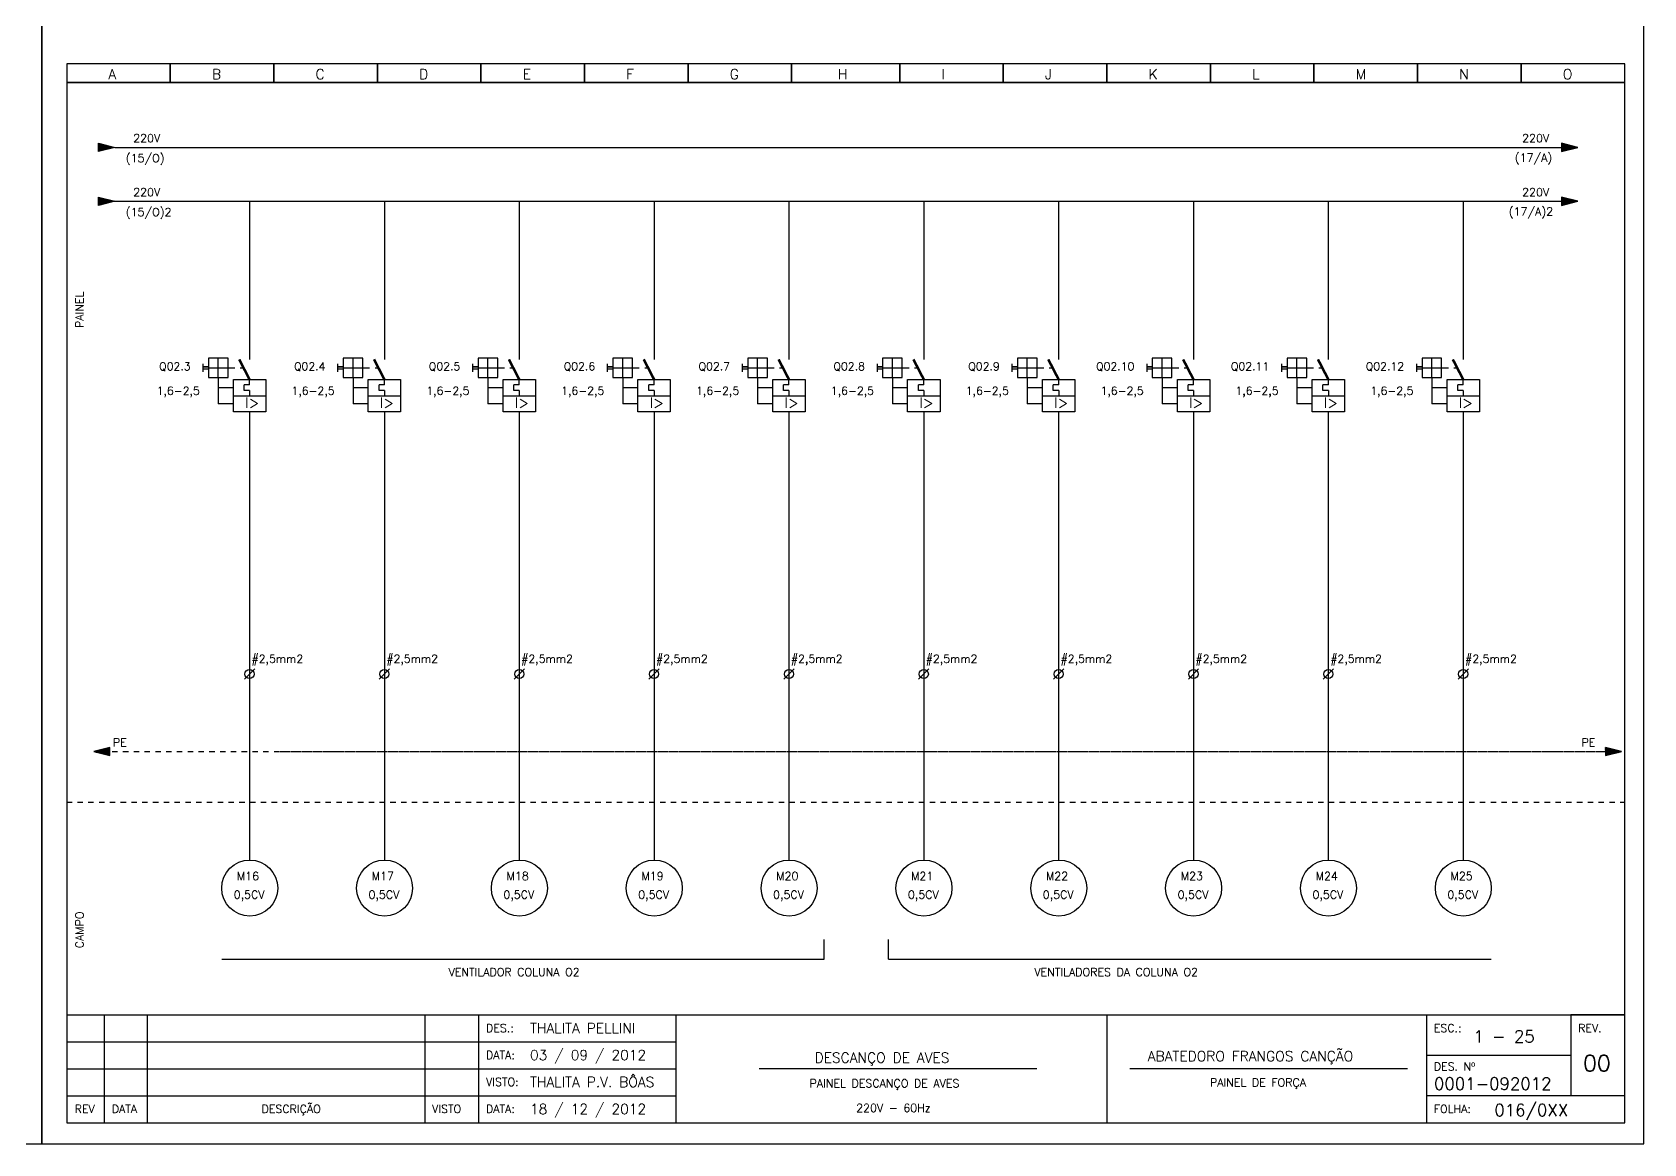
# Model space of a CAD drawing. Header units: millimetres. Extents: x 1974 to 2099, y 1386 to 1555.
# Drawn here: x 2003.63 to 2033.51, y 1386.48 to 1407.09 of the extents above; entities that cross this region are included whole.
import ezdxf

# ---------------------------------------------------------------- set-up
doc = ezdxf.new("R2010")
doc.units = ezdxf.units.MM
for name, pattern in [('DASHDOT2', [0.5, 0.25, -0.125, 0, -0.125]), ('DASHED', [0.75, 0.5, -0.25]), ('HIDDEN2', [0.1875, 0.125, -0.0625])]:
    doc.linetypes.add(name, pattern=pattern)
for name, color, linetype in [('1', 5, 'Continuous'), ('ALIMENTAÇÃO', 6, 'Continuous'), ('CONECTOR_SAK', 2, 'Continuous'), ('DISJUNTOR', 5, 'Continuous'), ('EQUIPAMENTOS', 5, 'Continuous'), ('MARGEM', 1, 'Continuous'), ('MOTORES', 5, 'Continuous'), ('PAINEL', 7, 'Continuous'), ('TERRA', 3, 'DASHED'), ('TEXTO', 4, 'Continuous'), ('TEXTO_2', 5, 'Continuous'), ('TIMBRE', 7, 'Continuous')]:
    doc.layers.add(name, color=color, linetype=linetype)
doc.styles.add('REGUA60', font='romans.shx', dxfattribs={"height": 2})
doc.styles.add('ROMANC', font='romanc.shx', dxfattribs={"height": 0.55})
doc.styles.add('ROMANS', font='romans.shx', dxfattribs={"height": 37})

msp = doc.modelspace()

# ---------------------------------------------------------------- hatches: boundary and pattern name
at = {"layer": 'EQUIPAMENTOS'}
for points in [[(2004.858, 1404.884), (2005.158, 1404.959), (2004.858, 1405.034)], [(2032.283, 1404.959), (2031.983, 1405.034), (2031.983, 1404.884)], [(2004.858, 1403.884), (2005.158, 1403.959), (2004.858, 1404.034)], [(2032.283, 1403.959), (2031.983, 1404.034), (2031.983, 1403.884)]]:
    msp.add_hatch(color=256, dxfattribs=at).paths.add_polyline_path(points)
at = {"layer": 'TERRA'}
h = msp.add_hatch(dxfattribs=at)
h.set_pattern_fill('ANSI31', color=256, scale=0.004, angle=180, style=0)
h.set_pattern_definition([(225, (2062.02565715, 1442.37584864), (0.0003535533906, -0.0003535533906), [])])
h.paths.add_polyline_path([(2004.771, 1393.756), (2005.071, 1393.756), (2005.071, 1393.831)])
h.paths.add_polyline_path([(2005.071, 1393.681), (2005.071, 1393.756), (2004.771, 1393.756)])
h = msp.add_hatch(dxfattribs=at)
h.set_pattern_fill('ANSI31', color=256, scale=0.004, style=0)
h.set_pattern_definition([(45, (1975.8419275, 1345.1362611), (-0.0003535533906, 0.0003535533906), [])])
h.paths.add_polyline_path([(2033.096, 1393.756), (2032.796, 1393.756), (2032.796, 1393.681)])
h.paths.add_polyline_path([(2032.796, 1393.831), (2032.796, 1393.756), (2033.096, 1393.756)])

# ---------------------------------------------------------------- linework, layer by layer
for p, q in [((2018.311, 1389.905), (2018.311, 1390.269)), ((2019.504, 1389.905), (2019.504, 1390.269)), ((2007.142, 1389.905), (2018.311, 1389.905)), ((2019.504, 1389.905), (2030.68, 1389.905)), ((2033.152, 1388.872), (2032.152, 1388.872))]:
    msp.add_line(p, q)
at = {"layer": '1'}
for p, q in [((2006.791, 1400.945), (2006.791, 1400.8)), ((2007.259, 1401.053), (2006.895, 1401.053)), ((2006.895, 1401.053), (2006.895, 1400.689)), ((2007.077, 1400.689), (2007.077, 1401.053)), ((2007.259, 1400.689), (2007.259, 1401.053)), ((2009.291, 1400.945), (2009.291, 1400.8)), ((2009.759, 1401.053), (2009.395, 1401.053)), ((2009.395, 1401.053), (2009.395, 1400.689)), ((2009.577, 1400.689), (2009.577, 1401.053)), ((2009.759, 1400.689), (2009.759, 1401.053)), ((2011.791, 1400.945), (2011.791, 1400.8)), ((2012.259, 1401.053), (2011.895, 1401.053)), ((2011.895, 1401.053), (2011.895, 1400.689)), ((2012.077, 1400.689), (2012.077, 1401.053)), ((2012.259, 1400.689), (2012.259, 1401.053)), ((2014.291, 1400.945), (2014.291, 1400.8)), ((2014.759, 1401.053), (2014.395, 1401.053)), ((2014.395, 1401.053), (2014.395, 1400.689)), ((2014.577, 1400.689), (2014.577, 1401.053)), ((2014.759, 1400.689), (2014.759, 1401.053)), ((2016.791, 1400.945), (2016.791, 1400.8)), ((2017.259, 1401.053), (2016.895, 1401.053)), ((2016.895, 1401.053), (2016.895, 1400.689)), ((2017.077, 1400.689), (2017.077, 1401.053)), ((2017.259, 1400.689), (2017.259, 1401.053)), ((2019.291, 1400.945), (2019.291, 1400.8)), ((2019.759, 1401.053), (2019.395, 1401.053)), ((2019.395, 1401.053), (2019.395, 1400.689)), ((2019.577, 1400.689), (2019.577, 1401.053)), ((2019.759, 1400.689), (2019.759, 1401.053)), ((2021.791, 1400.945), (2021.791, 1400.8)), ((2022.259, 1401.053), (2021.895, 1401.053)), ((2021.895, 1401.053), (2021.895, 1400.689)), ((2022.077, 1400.689), (2022.077, 1401.053)), ((2022.259, 1400.689), (2022.259, 1401.053)), ((2024.291, 1400.945), (2024.291, 1400.8)), ((2024.759, 1401.053), (2024.395, 1401.053)), ((2024.395, 1401.053), (2024.395, 1400.689)), ((2024.577, 1400.689), (2024.577, 1401.053)), ((2024.759, 1400.689), (2024.759, 1401.053)), ((2026.791, 1400.945), (2026.791, 1400.8)), ((2027.259, 1401.053), (2026.895, 1401.053)), ((2026.895, 1401.053), (2026.895, 1400.689)), ((2027.077, 1400.689), (2027.077, 1401.053)), ((2027.259, 1400.689), (2027.259, 1401.053)), ((2029.291, 1400.945), (2029.291, 1400.8)), ((2029.759, 1401.053), (2029.395, 1401.053)), ((2029.395, 1401.053), (2029.395, 1400.689)), ((2029.577, 1400.689), (2029.577, 1401.053)), ((2029.759, 1400.689), (2029.759, 1401.053)), ((2006.895, 1400.892), (2006.791, 1400.892)), ((2006.791, 1400.892), (2006.895, 1400.892)), ((2006.791, 1400.85), (2006.895, 1400.85)), ((2006.895, 1400.871), (2007.259, 1400.871)), ((2006.895, 1400.689), (2007.259, 1400.689)), ((2009.395, 1400.892), (2009.291, 1400.892)), ((2009.291, 1400.892), (2009.395, 1400.892)), ((2009.291, 1400.85), (2009.395, 1400.85)), ((2009.395, 1400.871), (2009.759, 1400.871)), ((2009.395, 1400.689), (2009.759, 1400.689)), ((2011.895, 1400.892), (2011.791, 1400.892)), ((2011.791, 1400.892), (2011.895, 1400.892)), ((2011.791, 1400.85), (2011.895, 1400.85)), ((2011.895, 1400.871), (2012.259, 1400.871)), ((2011.895, 1400.689), (2012.259, 1400.689)), ((2014.395, 1400.892), (2014.291, 1400.892)), ((2014.291, 1400.892), (2014.395, 1400.892)), ((2014.291, 1400.85), (2014.395, 1400.85)), ((2014.395, 1400.871), (2014.759, 1400.871)), ((2014.395, 1400.689), (2014.759, 1400.689)), ((2016.895, 1400.892), (2016.791, 1400.892)), ((2016.791, 1400.892), (2016.895, 1400.892)), ((2016.791, 1400.85), (2016.895, 1400.85)), ((2016.895, 1400.871), (2017.259, 1400.871)), ((2016.895, 1400.689), (2017.259, 1400.689)), ((2019.395, 1400.892), (2019.291, 1400.892)), ((2019.291, 1400.892), (2019.395, 1400.892)), ((2019.291, 1400.85), (2019.395, 1400.85)), ((2019.395, 1400.871), (2019.759, 1400.871)), ((2019.395, 1400.689), (2019.759, 1400.689)), ((2021.895, 1400.892), (2021.791, 1400.892)), ((2021.791, 1400.892), (2021.895, 1400.892)), ((2021.791, 1400.85), (2021.895, 1400.85)), ((2021.895, 1400.871), (2022.259, 1400.871)), ((2021.895, 1400.689), (2022.259, 1400.689)), ((2024.395, 1400.892), (2024.291, 1400.892)), ((2024.291, 1400.892), (2024.395, 1400.892)), ((2024.291, 1400.85), (2024.395, 1400.85)), ((2024.395, 1400.871), (2024.759, 1400.871)), ((2024.395, 1400.689), (2024.759, 1400.689)), ((2026.895, 1400.892), (2026.791, 1400.892)), ((2026.791, 1400.892), (2026.895, 1400.892)), ((2026.791, 1400.85), (2026.895, 1400.85)), ((2026.895, 1400.871), (2027.259, 1400.871)), ((2026.895, 1400.689), (2027.259, 1400.689)), ((2029.395, 1400.892), (2029.291, 1400.892)), ((2029.291, 1400.892), (2029.395, 1400.892)), ((2029.291, 1400.85), (2029.395, 1400.85)), ((2029.395, 1400.871), (2029.759, 1400.871)), ((2029.395, 1400.689), (2029.759, 1400.689))]:
    msp.add_line(p, q, dxfattribs=at)
at = {"layer": 'ALIMENTAÇÃO'}
msp.add_line((2004.858, 1403.959), (2032.283, 1403.959), dxfattribs=at)
at = {"layer": 'ALIMENTAÇÃO', "color": 6}
for p, q in [((2007.658, 1403.959), (2007.658, 1401.028)), ((2010.158, 1403.959), (2010.158, 1401.028)), ((2012.658, 1403.959), (2012.658, 1401.028)), ((2015.158, 1403.959), (2015.158, 1401.028)), ((2017.658, 1403.959), (2017.658, 1401.028)), ((2020.158, 1403.959), (2020.158, 1401.028)), ((2022.658, 1403.959), (2022.658, 1401.028)), ((2025.158, 1403.959), (2025.158, 1401.028)), ((2027.658, 1403.959), (2027.658, 1401.028)), ((2030.158, 1403.959), (2030.158, 1401.028)), ((2007.658, 1400.054), (2007.658, 1391.746)), ((2010.158, 1400.054), (2010.158, 1391.746)), ((2012.658, 1400.054), (2012.658, 1391.746)), ((2015.158, 1400.054), (2015.158, 1391.746)), ((2017.658, 1400.054), (2017.658, 1391.746)), ((2020.158, 1400.054), (2020.158, 1391.746)), ((2022.658, 1400.054), (2022.658, 1391.746)), ((2025.158, 1400.054), (2025.158, 1391.746)), ((2027.658, 1400.054), (2027.658, 1391.746)), ((2030.158, 1400.054), (2030.158, 1391.746))]:
    msp.add_line(p, q, dxfattribs=at)
at = {"layer": 'CONECTOR_SAK'}
for p, q in [((2007.754, 1395.29), (2007.563, 1395.097)), ((2010.254, 1395.29), (2010.063, 1395.097)), ((2012.754, 1395.29), (2012.563, 1395.097)), ((2015.254, 1395.29), (2015.063, 1395.097)), ((2017.754, 1395.29), (2017.563, 1395.097)), ((2020.254, 1395.29), (2020.063, 1395.097)), ((2022.754, 1395.29), (2022.563, 1395.097)), ((2025.254, 1395.29), (2025.063, 1395.097)), ((2027.754, 1395.29), (2027.563, 1395.097)), ((2030.254, 1395.29), (2030.063, 1395.097))]:
    msp.add_line(p, q, dxfattribs=at)
for centre in [(2007.658, 1395.193), (2010.158, 1395.193), (2012.658, 1395.193), (2015.158, 1395.193), (2017.658, 1395.193), (2020.158, 1395.193), (2022.658, 1395.193), (2025.158, 1395.193), (2027.658, 1395.193), (2030.158, 1395.193)]:
    msp.add_circle(centre, 0.0846, dxfattribs=at)
at = {"layer": 'DISJUNTOR'}
for p, q in [((2007.077, 1400.689), (2007.077, 1400.202)), ((2007.659, 1400.554), (2007.659, 1400.654)), ((2009.577, 1400.689), (2009.577, 1400.202)), ((2010.159, 1400.554), (2010.159, 1400.654)), ((2012.077, 1400.689), (2012.077, 1400.202)), ((2012.659, 1400.554), (2012.659, 1400.654)), ((2014.577, 1400.689), (2014.577, 1400.202)), ((2015.159, 1400.554), (2015.159, 1400.654)), ((2017.077, 1400.689), (2017.077, 1400.202)), ((2017.659, 1400.554), (2017.659, 1400.654)), ((2019.577, 1400.689), (2019.577, 1400.202)), ((2020.159, 1400.554), (2020.159, 1400.654)), ((2022.077, 1400.689), (2022.077, 1400.202)), ((2022.659, 1400.554), (2022.659, 1400.654)), ((2024.577, 1400.689), (2024.577, 1400.202)), ((2025.159, 1400.554), (2025.159, 1400.654)), ((2027.077, 1400.689), (2027.077, 1400.202)), ((2027.659, 1400.554), (2027.659, 1400.654)), ((2029.577, 1400.689), (2029.577, 1400.202)), ((2030.159, 1400.554), (2030.159, 1400.654)), ((2007.358, 1400.502), (2007.077, 1400.502)), ((2007.359, 1400.354), (2007.959, 1400.354)), ((2007.659, 1400.554), (2007.559, 1400.554)), ((2007.559, 1400.454), (2007.559, 1400.554)), ((2007.659, 1400.454), (2007.559, 1400.454)), ((2007.659, 1400.454), (2007.659, 1400.354)), ((2009.858, 1400.502), (2009.577, 1400.502)), ((2009.859, 1400.354), (2010.459, 1400.354)), ((2010.159, 1400.554), (2010.059, 1400.554)), ((2010.059, 1400.454), (2010.059, 1400.554)), ((2010.159, 1400.454), (2010.059, 1400.454)), ((2010.159, 1400.454), (2010.159, 1400.354)), ((2012.358, 1400.502), (2012.077, 1400.502)), ((2012.359, 1400.354), (2012.959, 1400.354)), ((2012.659, 1400.554), (2012.559, 1400.554)), ((2012.559, 1400.454), (2012.559, 1400.554)), ((2012.659, 1400.454), (2012.559, 1400.454)), ((2012.659, 1400.454), (2012.659, 1400.354)), ((2014.858, 1400.502), (2014.577, 1400.502)), ((2014.859, 1400.354), (2015.459, 1400.354)), ((2015.159, 1400.554), (2015.059, 1400.554)), ((2015.059, 1400.454), (2015.059, 1400.554)), ((2015.159, 1400.454), (2015.059, 1400.454)), ((2015.159, 1400.454), (2015.159, 1400.354)), ((2017.358, 1400.502), (2017.077, 1400.502)), ((2017.359, 1400.354), (2017.959, 1400.354)), ((2017.659, 1400.554), (2017.559, 1400.554)), ((2017.559, 1400.454), (2017.559, 1400.554)), ((2017.659, 1400.454), (2017.559, 1400.454)), ((2017.659, 1400.454), (2017.659, 1400.354)), ((2019.858, 1400.502), (2019.577, 1400.502)), ((2019.859, 1400.354), (2020.459, 1400.354)), ((2020.159, 1400.554), (2020.059, 1400.554)), ((2020.059, 1400.454), (2020.059, 1400.554)), ((2020.159, 1400.454), (2020.059, 1400.454)), ((2020.159, 1400.454), (2020.159, 1400.354)), ((2022.358, 1400.502), (2022.077, 1400.502)), ((2022.359, 1400.354), (2022.959, 1400.354)), ((2022.659, 1400.554), (2022.559, 1400.554)), ((2022.559, 1400.454), (2022.559, 1400.554)), ((2022.659, 1400.454), (2022.559, 1400.454)), ((2022.659, 1400.454), (2022.659, 1400.354)), ((2024.858, 1400.502), (2024.577, 1400.502)), ((2024.859, 1400.354), (2025.459, 1400.354)), ((2025.159, 1400.554), (2025.059, 1400.554)), ((2025.059, 1400.454), (2025.059, 1400.554)), ((2025.159, 1400.454), (2025.059, 1400.454)), ((2025.159, 1400.454), (2025.159, 1400.354)), ((2027.358, 1400.502), (2027.077, 1400.502)), ((2027.359, 1400.354), (2027.959, 1400.354)), ((2027.659, 1400.554), (2027.559, 1400.554)), ((2027.559, 1400.454), (2027.559, 1400.554)), ((2027.659, 1400.454), (2027.559, 1400.454)), ((2027.659, 1400.454), (2027.659, 1400.354)), ((2029.858, 1400.502), (2029.577, 1400.502)), ((2029.859, 1400.354), (2030.459, 1400.354)), ((2030.159, 1400.554), (2030.059, 1400.554)), ((2030.059, 1400.454), (2030.059, 1400.554)), ((2030.159, 1400.454), (2030.059, 1400.454)), ((2030.159, 1400.454), (2030.159, 1400.354)), ((2007.358, 1400.202), (2007.077, 1400.202)), ((2009.858, 1400.202), (2009.577, 1400.202)), ((2012.358, 1400.202), (2012.077, 1400.202)), ((2014.858, 1400.202), (2014.577, 1400.202)), ((2017.358, 1400.202), (2017.077, 1400.202)), ((2019.858, 1400.202), (2019.577, 1400.202)), ((2022.358, 1400.202), (2022.077, 1400.202)), ((2024.858, 1400.202), (2024.577, 1400.202)), ((2027.358, 1400.202), (2027.077, 1400.202)), ((2029.858, 1400.202), (2029.577, 1400.202))]:
    msp.add_line(p, q, dxfattribs=at)
at = {"layer": 'DISJUNTOR', "linetype": 'HIDDEN2'}
for p, q in [((2007.259, 1400.871), (2007.558, 1400.871)), ((2009.759, 1400.871), (2010.058, 1400.871)), ((2012.259, 1400.871), (2012.558, 1400.871)), ((2014.759, 1400.871), (2015.058, 1400.871)), ((2017.259, 1400.871), (2017.558, 1400.871)), ((2019.759, 1400.871), (2020.058, 1400.871)), ((2022.259, 1400.871), (2022.558, 1400.871)), ((2024.759, 1400.871), (2025.058, 1400.871)), ((2027.259, 1400.871), (2027.558, 1400.871)), ((2029.759, 1400.871), (2030.058, 1400.871))]:
    msp.add_line(p, q, dxfattribs=at)
at = {"layer": 'DISJUNTOR', "const_width": 0.0472}
for points in [[(2007.659, 1400.654), (2007.466, 1401.028)], [(2010.159, 1400.654), (2009.966, 1401.028)], [(2012.659, 1400.654), (2012.466, 1401.028)], [(2015.159, 1400.654), (2014.966, 1401.028)], [(2017.659, 1400.654), (2017.466, 1401.028)], [(2020.159, 1400.654), (2019.966, 1401.028)], [(2022.659, 1400.654), (2022.466, 1401.028)], [(2025.159, 1400.654), (2024.966, 1401.028)], [(2027.659, 1400.654), (2027.466, 1401.028)], [(2030.159, 1400.654), (2029.966, 1401.028)]]:
    msp.add_lwpolyline(points, dxfattribs=at)
at = {"layer": 'DISJUNTOR'}
for points in [[(2007.359, 1400.654), (2007.959, 1400.654), (2007.959, 1400.054), (2007.359, 1400.054)], [(2009.859, 1400.654), (2010.459, 1400.654), (2010.459, 1400.054), (2009.859, 1400.054)], [(2012.359, 1400.654), (2012.959, 1400.654), (2012.959, 1400.054), (2012.359, 1400.054)], [(2014.859, 1400.654), (2015.459, 1400.654), (2015.459, 1400.054), (2014.859, 1400.054)], [(2017.359, 1400.654), (2017.959, 1400.654), (2017.959, 1400.054), (2017.359, 1400.054)], [(2019.859, 1400.654), (2020.459, 1400.654), (2020.459, 1400.054), (2019.859, 1400.054)], [(2022.359, 1400.654), (2022.959, 1400.654), (2022.959, 1400.054), (2022.359, 1400.054)], [(2024.859, 1400.654), (2025.459, 1400.654), (2025.459, 1400.054), (2024.859, 1400.054)], [(2027.359, 1400.654), (2027.959, 1400.654), (2027.959, 1400.054), (2027.359, 1400.054)], [(2029.859, 1400.654), (2030.459, 1400.654), (2030.459, 1400.054), (2029.859, 1400.054)]]:
    msp.add_lwpolyline(points, close=True, dxfattribs=at)
at = {"layer": 'EQUIPAMENTOS'}
msp.add_line((2005.158, 1404.959), (2031.983, 1404.959), dxfattribs=at)
for points in [[(2004.858, 1405.034), (2005.158, 1404.959), (2004.858, 1404.884), (2004.858, 1405.034)], [(2031.983, 1404.884), (2032.283, 1404.959), (2031.983, 1405.034), (2031.983, 1404.884)], [(2004.858, 1404.034), (2005.158, 1403.959), (2004.858, 1403.884), (2004.858, 1404.034)], [(2031.983, 1403.884), (2032.283, 1403.959), (2031.983, 1404.034), (2031.983, 1403.884)]]:
    msp.add_lwpolyline(points, dxfattribs=at)
at = {"layer": 'MARGEM', "color": 7}
for points in [[(1974.106, 1386.484), (2003.806, 1386.484), (2003.806, 1407.509), (1974.106, 1407.509)], [(2003.806, 1386.484), (2033.506, 1386.484), (2033.506, 1407.509), (2003.806, 1407.509)]]:
    msp.add_lwpolyline(points, close=True, dxfattribs=at)
at = {"layer": 'MOTORES'}
for centre in [(2007.661, 1391.226), (2010.161, 1391.226), (2012.661, 1391.226), (2015.161, 1391.226), (2017.661, 1391.226), (2020.161, 1391.226), (2022.661, 1391.226), (2025.161, 1391.226), (2027.661, 1391.226), (2030.161, 1391.226)]:
    msp.add_circle(centre, 0.519, dxfattribs=at)
at = {"layer": 'PAINEL', "color": 12, "linetype": 'HIDDEN2', "ltscale": 0.005}
msp.add_line((2004.268, 1392.816), (2033.152, 1392.816), dxfattribs=at)
at = {"layer": 'TERRA', "linetype": 'DASHDOT2', "ltscale": 0.0025}
for p, q in [((2005.112, 1393.756), (2032.796, 1393.756)), ((2005.112, 1393.756), (2032.796, 1393.756)), ((2008.223, 1393.756), (2033.096, 1393.756))]:
    msp.add_line(p, q, dxfattribs=at)
at = {"layer": 'TERRA'}
for points in [[(2005.071, 1393.831), (2004.771, 1393.756), (2005.071, 1393.681), (2005.071, 1393.831)], [(2005.071, 1393.831), (2004.771, 1393.756), (2005.071, 1393.681), (2005.071, 1393.831)], [(2032.796, 1393.681), (2033.096, 1393.756), (2032.796, 1393.831), (2032.796, 1393.681)], [(2032.796, 1393.681), (2033.096, 1393.756), (2032.796, 1393.831), (2032.796, 1393.681)]]:
    msp.add_lwpolyline(points, dxfattribs=at)
at = {"layer": 'TIMBRE', "color": 12}
msp.add_line((2033.152, 1406.509), (2004.268, 1406.509), dxfattribs=at)
at = {"layer": 'TIMBRE'}
for p, q in [((2004.268, 1388.872), (2033.152, 1388.872)), ((2004.968, 1386.872), (2004.968, 1388.872)), ((2005.768, 1386.872), (2005.768, 1388.872)), ((2010.906, 1388.872), (2010.906, 1386.872)), ((2011.906, 1386.872), (2011.906, 1388.872)), ((2015.559, 1388.872), (2015.559, 1386.872)), ((2023.549, 1388.872), (2023.549, 1386.872)), ((2029.477, 1388.872), (2029.477, 1386.872)), ((2032.152, 1388.872), (2032.152, 1387.372)), ((2004.268, 1388.372), (2015.559, 1388.372)), ((2032.152, 1388.122), (2029.477, 1388.122)), ((2004.268, 1387.872), (2015.559, 1387.872)), ((2022.253, 1387.872), (2017.109, 1387.872)), ((2029.124, 1387.872), (2023.98, 1387.872)), ((2004.268, 1387.372), (2015.559, 1387.372)), ((2033.152, 1387.372), (2029.477, 1387.372))]:
    msp.add_line(p, q, dxfattribs=at)
at = {"layer": 'TIMBRE', "color": 12}
for points in [[(2004.268, 1406.159), (2006.188, 1406.159), (2006.188, 1406.509), (2004.268, 1406.509)], [(2006.188, 1406.159), (2008.108, 1406.159), (2008.108, 1406.509), (2006.188, 1406.509)], [(2008.108, 1406.159), (2010.028, 1406.159), (2010.028, 1406.509), (2008.108, 1406.509)], [(2010.028, 1406.159), (2011.948, 1406.159), (2011.948, 1406.509), (2010.028, 1406.509)], [(2011.948, 1406.159), (2013.868, 1406.159), (2013.868, 1406.509), (2011.948, 1406.509)], [(2013.868, 1406.159), (2015.788, 1406.159), (2015.788, 1406.509), (2013.868, 1406.509)], [(2015.788, 1406.159), (2017.708, 1406.159), (2017.708, 1406.509), (2015.788, 1406.509)], [(2017.708, 1406.159), (2019.712, 1406.159), (2019.712, 1406.509), (2017.708, 1406.509)], [(2019.712, 1406.159), (2021.632, 1406.159), (2021.632, 1406.509), (2019.712, 1406.509)], [(2021.632, 1406.159), (2023.552, 1406.159), (2023.552, 1406.509), (2021.632, 1406.509)], [(2023.552, 1406.159), (2025.472, 1406.159), (2025.472, 1406.509), (2023.552, 1406.509)], [(2025.472, 1406.159), (2027.392, 1406.159), (2027.392, 1406.509), (2025.472, 1406.509)], [(2027.392, 1406.159), (2029.312, 1406.159), (2029.312, 1406.509), (2027.392, 1406.509)], [(2029.312, 1406.159), (2031.232, 1406.159), (2031.232, 1406.509), (2029.312, 1406.509)], [(2031.232, 1406.159), (2033.152, 1406.159), (2033.152, 1406.509), (2031.232, 1406.509)], [(2004.268, 1386.872), (2033.152, 1386.872), (2033.152, 1406.159), (2004.268, 1406.159)]]:
    msp.add_lwpolyline(points, close=True, dxfattribs=at)

# ---------------------------------------------------------------- texts
at = {"style": 'ROMANS'}
for s, p in [('ESC.:', (2029.613, 1388.555)), ('REV.', (2032.289, 1388.555)), ('DES. Nº', (2029.613, 1387.842)), ('PAINEL DESCANÇO DE AVES', (2018.041, 1387.53)), ('PAINEL DE FORÇA', (2025.464, 1387.546)), ('220V - 60Hz', (2018.904, 1387.073)), ('FOLHA:', (2029.613, 1387.055))]:
    msp.add_text(s, height=0.15, dxfattribs=at).set_placement(p)
at = {"layer": 'TEXTO'}
for s, height, style, p in [('A', 0.188, 'ROMANS', (2005.041, 1406.222)), ('B', 0.188, 'ROMANS', (2006.961, 1406.222)), ('C', 0.188, 'ROMANS', (2008.881, 1406.222)), ('D', 0.188, 'ROMANS', (2010.801, 1406.222)), ('E', 0.188, 'ROMANS', (2012.721, 1406.222)), ('F', 0.188, 'ROMANS', (2014.641, 1406.222)), ('G', 0.188, 'ROMANS', (2016.561, 1406.222)), ('H', 0.188, 'ROMANS', (2018.565, 1406.222)), ('I', 0.188, 'ROMANS', (2020.485, 1406.222)), ('J', 0.188, 'ROMANS', (2022.405, 1406.222)), ('K', 0.188, 'ROMANS', (2024.325, 1406.222)), ('L', 0.188, 'ROMANS', (2026.245, 1406.222)), ('M', 0.188, 'ROMANS', (2028.165, 1406.222)), ('N', 0.188, 'ROMANS', (2030.085, 1406.222)), ('O', 0.188, 'ROMANS', (2032.005, 1406.222)), ('220V', 0.15, 'ROMANS', (2005.501, 1405.053)), ('220V', 0.15, 'ROMANS', (2031.251, 1405.053)), ('(15/O)', 0.15, 'ROMANS', (2005.363, 1404.684)), ('(17/A)', 0.15, 'ROMANS', (2031.115, 1404.693)), ('220V', 0.15, 'ROMANS', (2005.501, 1404.053)), ('220V', 0.15, 'ROMANS', (2031.251, 1404.053)), ('(15/O)2', 0.15, 'ROMANS', (2005.363, 1403.684)), ('(17/A)2', 0.15, 'ROMANS', (2031.002, 1403.693)), ('Q02.3', 0.148, 'ROMANS', (2005.982, 1400.824)), ('Q02.4', 0.148, 'ROMANS', (2008.482, 1400.824)), ('Q02.5', 0.148, 'ROMANS', (2010.982, 1400.824)), ('Q02.6', 0.148, 'ROMANS', (2013.482, 1400.824)), ('Q02.7', 0.148, 'ROMANS', (2015.982, 1400.824)), ('Q02.8', 0.148, 'ROMANS', (2018.483, 1400.824)), ('Q02.9', 0.148, 'ROMANS', (2020.983, 1400.824)), ('Q02.10', 0.148, 'ROMANS', (2023.352, 1400.824)), ('Q02.11', 0.148, 'ROMANS', (2025.852, 1400.824)), ('Q02.12', 0.148, 'ROMANS', (2028.352, 1400.824)), ('1,6-2,5', 0.148, 'ROMANS', (2005.936, 1400.372)), ('1,6-2,5', 0.148, 'ROMANS', (2008.436, 1400.372)), ('1,6-2,5', 0.148, 'ROMANS', (2010.936, 1400.372)), ('1,6-2,5', 0.148, 'ROMANS', (2013.436, 1400.372)), ('1,6-2,5', 0.148, 'ROMANS', (2015.936, 1400.372)), ('1,6-2,5', 0.148, 'ROMANS', (2018.436, 1400.372)), ('1,6-2,5', 0.148, 'ROMANS', (2020.936, 1400.372)), ('1,6-2,5', 0.148, 'ROMANS', (2023.436, 1400.372)), ('1,6-2,5', 0.148, 'ROMANS', (2025.936, 1400.372)), ('1,6-2,5', 0.148, 'ROMANS', (2028.436, 1400.372)), ('#2,5mm2', 0.148, 'ROMANS', (2007.695, 1395.403)), ('#2,5mm2', 0.148, 'ROMANS', (2010.195, 1395.403)), ('#2,5mm2', 0.148, 'ROMANS', (2012.695, 1395.403)), ('#2,5mm2', 0.148, 'ROMANS', (2015.195, 1395.403)), ('#2,5mm2', 0.148, 'ROMANS', (2017.695, 1395.403)), ('#2,5mm2', 0.148, 'ROMANS', (2020.195, 1395.403)), ('#2,5mm2', 0.148, 'ROMANS', (2022.695, 1395.403)), ('#2,5mm2', 0.148, 'ROMANS', (2025.195, 1395.403)), ('#2,5mm2', 0.148, 'ROMANS', (2027.695, 1395.403)), ('#2,5mm2', 0.148, 'ROMANS', (2030.195, 1395.403)), ('PE', 0.15, 'ROMANS', (2005.124, 1393.85)), ('PE', 0.15, 'ROMANS', (2032.351, 1393.85)), ('M16', 0.15, 'REGUA60', (2007.423, 1391.374)), ('M17', 0.15, 'REGUA60', (2009.923, 1391.374)), ('M18', 0.15, 'REGUA60', (2012.423, 1391.374)), ('M19', 0.15, 'REGUA60', (2014.923, 1391.374)), ('M20', 0.15, 'REGUA60', (2017.423, 1391.374)), ('M21', 0.15, 'REGUA60', (2019.923, 1391.374)), ('M22', 0.15, 'REGUA60', (2022.423, 1391.374)), ('M23', 0.15, 'REGUA60', (2024.923, 1391.374)), ('M24', 0.15, 'REGUA60', (2027.423, 1391.374)), ('M25', 0.15, 'REGUA60', (2029.923, 1391.374)), ('0,5CV', 0.15, 'REGUA60', (2007.364, 1391.028)), ('0,5CV', 0.15, 'REGUA60', (2009.864, 1391.028)), ('0,5CV', 0.15, 'REGUA60', (2012.364, 1391.028)), ('0,5CV', 0.15, 'REGUA60', (2014.864, 1391.028)), ('0,5CV', 0.15, 'REGUA60', (2017.364, 1391.028)), ('0,5CV', 0.15, 'REGUA60', (2019.864, 1391.028)), ('0,5CV', 0.15, 'REGUA60', (2022.364, 1391.028)), ('0,5CV', 0.15, 'REGUA60', (2024.864, 1391.028)), ('0,5CV', 0.15, 'REGUA60', (2027.364, 1391.028)), ('0,5CV', 0.15, 'REGUA60', (2029.864, 1391.028)), ('VENTILADOR COLUNA O2', 0.15, 'REGUA60', (2011.348, 1389.593)), ('VENTILADORES DA COLUNA O2', 0.15, 'REGUA60', (2022.208, 1389.593)), ('THALITA PELLINI', 0.1875, 'ROMANS', (2012.857, 1388.535)), ('03 / 09 / 2012', 0.1875, 'ROMANS', (2012.857, 1388.035)), ('THALITA P.V. BÔAS', 0.1875, 'ROMANS', (2012.857, 1387.535)), ('18 / 12 / 2012', 0.1875, 'ROMANS', (2012.857, 1387.035))]:
    msp.add_text(s, height=height, dxfattribs=dict(at, style=style)).set_placement(p)
at = {"layer": 'TEXTO', "style": 'REGUA60'}
for s, p in [('PAINEL', (2004.582, 1401.61)), ('CAMPO', (2004.582, 1390.109))]:
    msp.add_text(s, height=0.15, rotation=90, dxfattribs=at).set_placement(p)
at = {"layer": 'TEXTO', "color": 150, "style": 'ROMANS'}
for s, height, p in [('DES.:', 0.15, (2012.042, 1388.555)), ('1 - 25', 0.225, (2030.347, 1388.362)), ('DATA:', 0.15, (2012.042, 1388.055)), ('00', 0.3, (2032.38, 1387.828)), ('VISTO:', 0.15, (2012.042, 1387.555)), ('0001-092012', 0.225, (2029.617, 1387.486)), ('REV', 0.15, (2004.416, 1387.055)), ('DATA', 0.15, (2005.104, 1387.055)), ('DESCRIÇÃO', 0.15, (2007.88, 1387.055)), ('VISTO', 0.15, (2011.042, 1387.055)), ('DATA:', 0.15, (2012.042, 1387.055)), ('016/0XX', 0.225, (2030.736, 1386.996))]:
    msp.add_text(s, height=height, dxfattribs=at).set_placement(p)
at = {"layer": 'TEXTO_2'}
for s, height, style, p in [('I>', 0.1927, 'REGUA60', (2007.574, 1400.128)), ('I>', 0.1927, 'REGUA60', (2010.074, 1400.128)), ('I>', 0.1927, 'REGUA60', (2012.574, 1400.128)), ('I>', 0.1927, 'REGUA60', (2015.074, 1400.128)), ('I>', 0.1927, 'REGUA60', (2017.574, 1400.128)), ('I>', 0.1927, 'REGUA60', (2020.074, 1400.128)), ('I>', 0.1927, 'REGUA60', (2022.574, 1400.128)), ('I>', 0.1927, 'REGUA60', (2025.074, 1400.128)), ('I>', 0.1927, 'REGUA60', (2027.574, 1400.128)), ('I>', 0.1927, 'REGUA60', (2030.074, 1400.128)), ('DESCANÇO DE AVES', 0.1875, 'ROMANC', (2018.134, 1387.988)), ('ABATEDORO FRANGOS CANÇÃO', 0.1875, 'ROMANC', (2024.31, 1388.016))]:
    msp.add_text(s, height=height, dxfattribs=dict(at, style=style)).set_placement(p)

doc.saveas('drawing.dxf')
